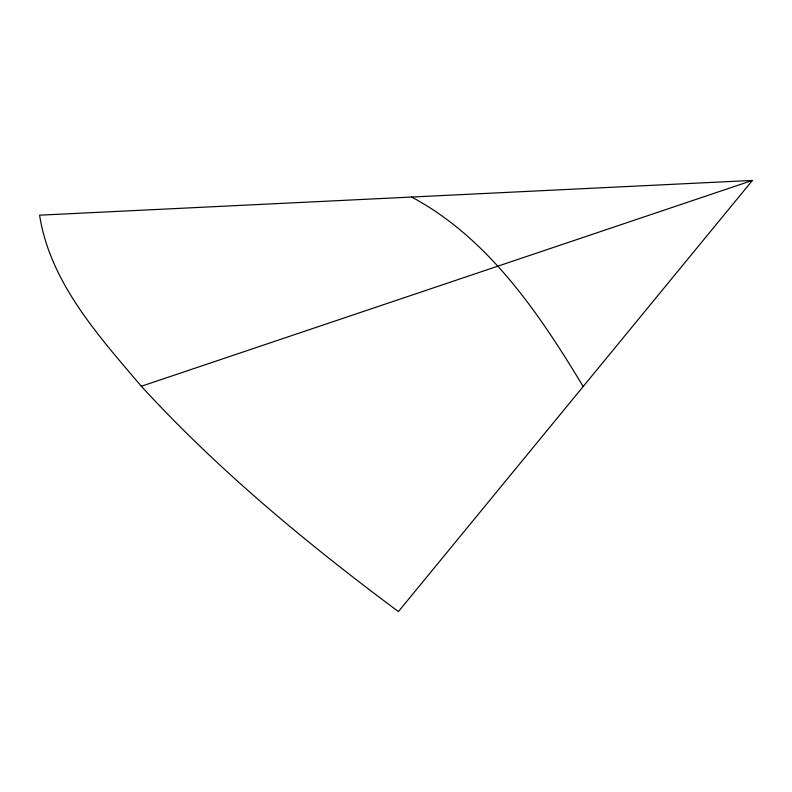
<?xml version="1.0" encoding="UTF-8"?>
<svg xmlns="http://www.w3.org/2000/svg" width="792" height="792" viewBox="0 0 792 792"><rect width="100%" height="100%" fill="white"/><g stroke="black" fill="none" stroke-linecap="round" stroke-linejoin="round"><path stroke-width="1.19" d="M752.4 180.418L398.406 611.582C306.969 543.48 218.513 470.468 141.332 386.268C98.733 336.006 50.054 282.695 39.6 215.186L752.4 180.418L141.332 386.268M411.652 197.04C488.605 238.303 539.213 313.622 583.179 386.536"/></g></svg>
